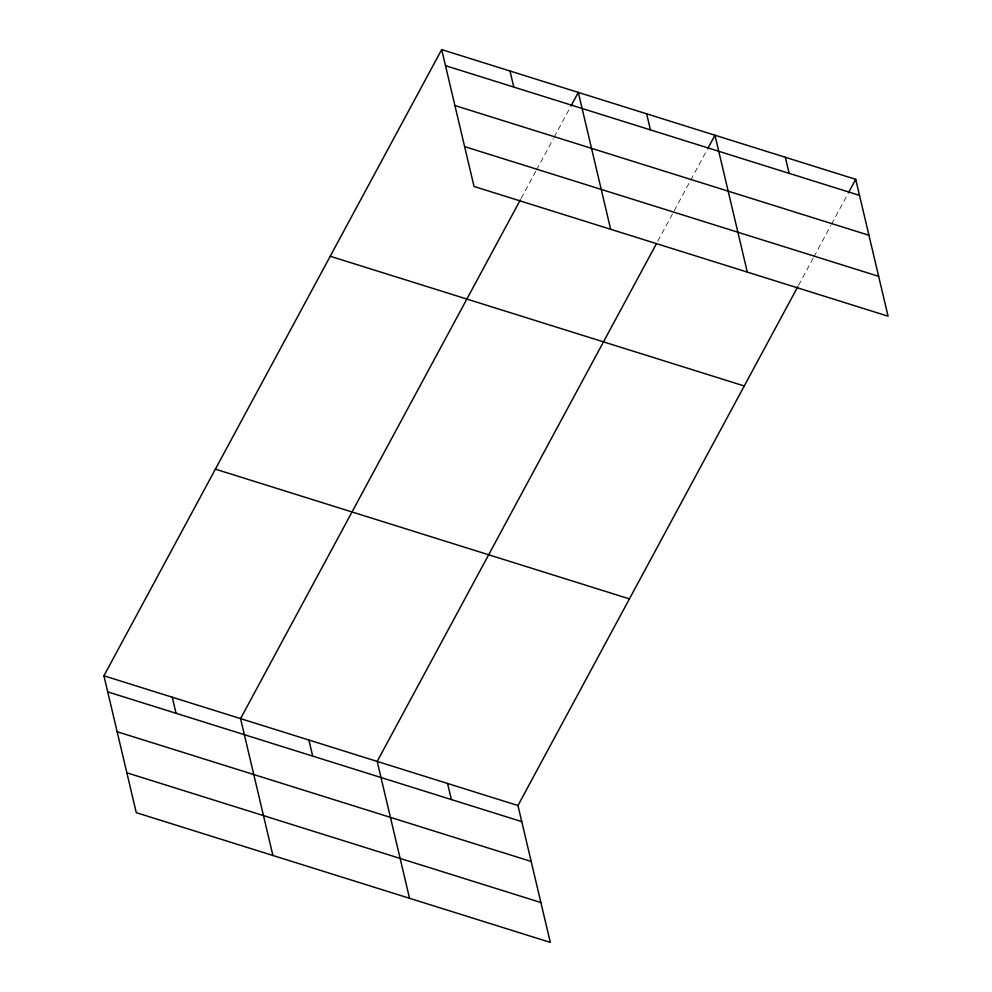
<?xml version="1.0" encoding="UTF-8"?>
<svg xmlns="http://www.w3.org/2000/svg" width="992" height="992" viewBox="0 0 992 992"><rect width="100%" height="100%" fill="white"/><g stroke="black" fill="none" stroke-linecap="round" stroke-linejoin="round"><path stroke-width="0.74" stroke-dasharray="4.96 3.72" d="M521.122 198.45L535.779 171.269M536.523 169.905L553.387 138.632M554.119 137.28L570.251 107.359M657.746 241.267L690.01 181.449M690.754 180.085L706.874 150.176M798.523 285.374L813.192 258.18M813.924 256.816L830.788 225.556M831.519 224.192L847.652 194.283"/><path stroke-width="1.49" d="M797.791 286.725L517.96 805.529L550.312 942.4L136.276 812.671L103.924 675.8L441.688 49.6L855.724 179.329L888.076 316.2L474.04 186.471L441.688 49.6M520.391 199.814L240.56 718.617L272.912 855.476M570.983 106.008L578.311 92.405L610.663 229.276M656.282 243.982L377.196 761.422L409.547 898.293M707.618 148.812L714.947 135.222L747.298 272.093M848.383 192.919L855.724 179.329M445.482 65.67L859.518 195.399M454.906 105.536L868.942 235.265M464.616 146.605L878.652 276.334M330.224 256.246L744.26 385.975M215.388 469.154L629.424 598.883M103.924 675.8L517.96 805.529M107.731 691.883L521.767 821.612M117.155 731.736L531.191 861.465M126.852 772.805L540.9 902.534M785.329 157.269L789.136 173.352M646.635 113.82L650.43 129.89M510 71.002L513.794 87.073M447.578 783.482L451.372 799.552M308.872 740.02L312.678 756.09M172.248 697.215L176.043 713.285"/></g></svg>
